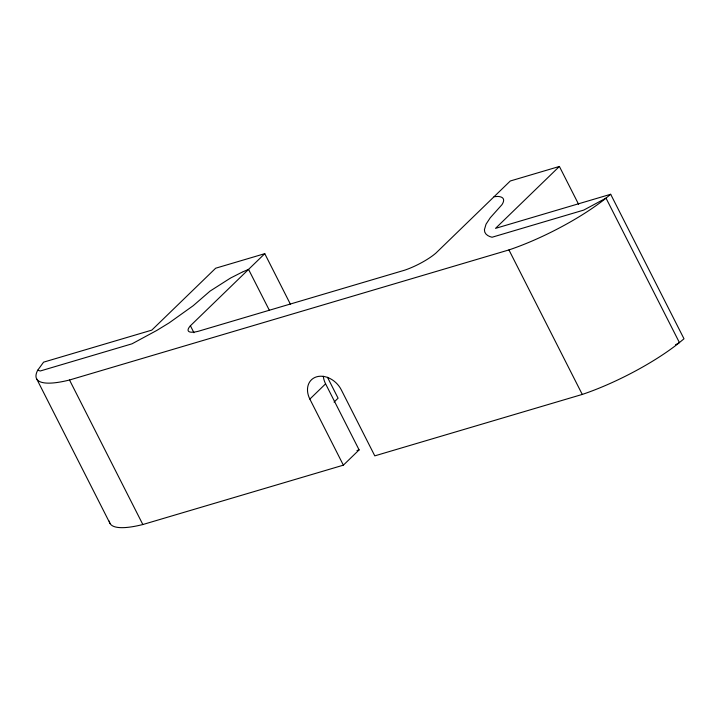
<?xml version="1.0" encoding="UTF-8"?>
<svg xmlns="http://www.w3.org/2000/svg" width="720" height="720" viewBox="0 0 720 720"><rect width="100%" height="100%" fill="white"/><g stroke="black" fill="none" stroke-linecap="round" stroke-linejoin="round"><path stroke-width="1.08" d="M109.323 521.118A92.979 22.176 -26.9 0 0 142.839 524.529L343.368 465.165L309.852 399.096A20.34 15.651 45.9 0 1 316.62 376.821A20.34 15.651 45.9 0 1 341.271 389.79L374.796 455.859L582.264 394.434A92.979 22.176 -26.9 0 0 677.925 343.8L684 338.796L610.677 194.274L604.602 199.287A92.979 22.176 -26.9 0 1 508.941 249.921L69.516 380.007A92.979 22.176 -26.9 0 1 37.701 370.242L43.587 362.16L151.794 330.129L215.667 268.209L264.771 253.674L290.556 304.506M193.95 332.739L190.413 325.764L264.771 253.674M309.852 399.096L325.593 383.832A20.34 15.651 45.9 0 1 323.316 376.263M578.61 204.327L559.395 166.455L495.522 228.366L610.677 194.274M334.062 402.102L338.085 398.196L327.474 377.262M343.368 465.165L359.109 449.901L325.593 383.832M230.256 278.217L210.069 291.096L193.194 305.712L169.119 322.902L156.699 330.489L132.012 343.818L40.302 370.98L37.701 370.242M678.141 343.323L679.41 342.576L606.015 198.126L583.731 210.096L492.057 237.24C488.34 236.448 484.173 234.063 484.416 229.689L486.036 224.19L490.248 217.773L501.912 204.741A50.778 12.114 -26.9 0 0 497.853 196.443M675.495 344.808L677.259 343.818M230.841 277.893L242.253 272.106M242.766 271.872L248.553 269.388L269.316 310.23M559.395 166.455L510.291 180.99L435.924 253.08A28.611 6.822 -26.9 0 1 404.622 270.198L198.387 331.254A28.611 6.822 -26.9 0 1 190.413 325.764M356.976 450.531L359.109 449.901M494.073 196.704L497.583 196.443M508.941 249.921L582.264 394.434M69.516 380.007L142.839 524.529M36.756 379.035L110.07 523.548"/></g></svg>
